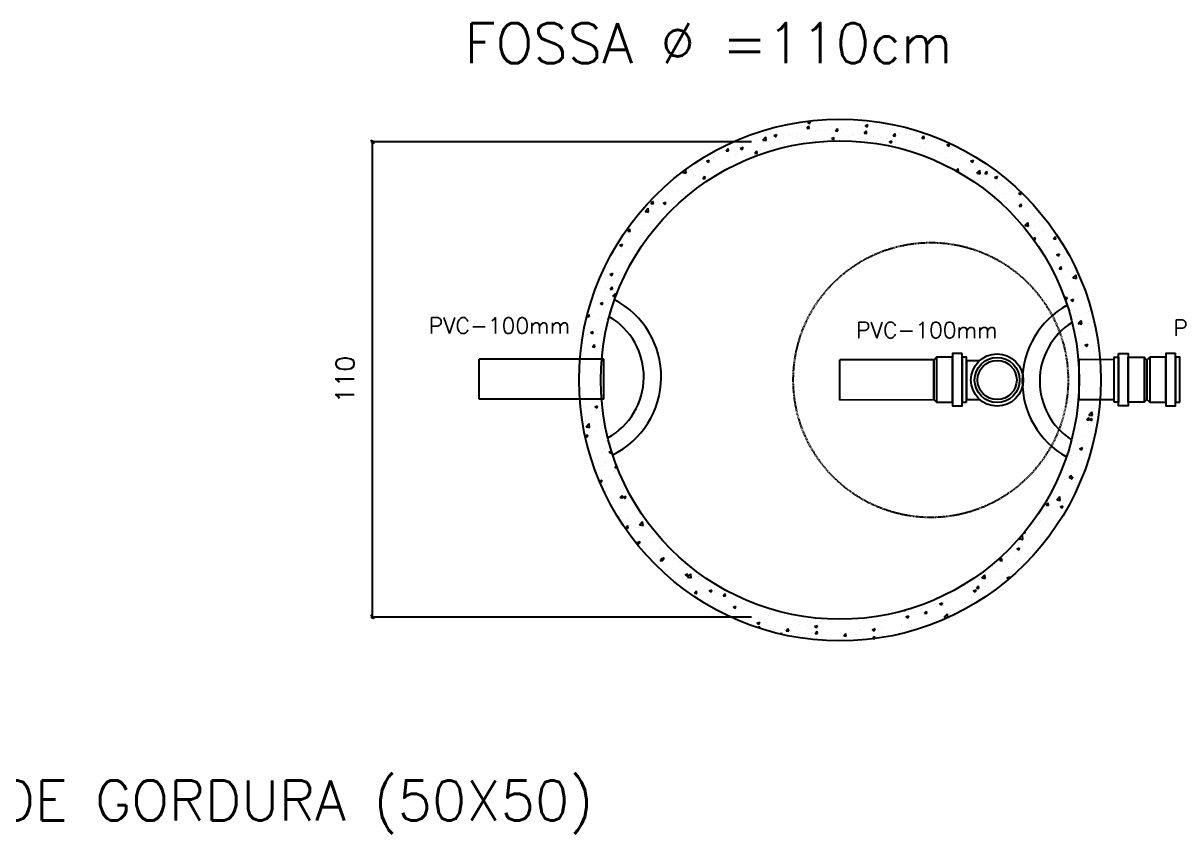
# Model space of a CAD drawing. Extents: x -435 to 5505, y -2177 to 2023.
# Drawn here: x 3207 to 3837, y -1767 to -1325 of the extents above; entities that cross this region are included whole.
import ezdxf
from ezdxf.enums import TextEntityAlignment as Align

# ---------------------------------------------------------------- set-up
doc = ezdxf.new("R2010")
doc.units = 0
doc.header["$MEASUREMENT"] = 0
doc.linetypes.add('DASHED', pattern=[0.75, 0.5, -0.25])
doc.layers.get('0').update_dxf_attribs({"linetype": 'CONTINUOUS'})
doc.layers.get('DEFPOINTS').update_dxf_attribs({"linetype": 'CONTINUOUS'})
doc.layers.add('HIDRA', color=1, linetype='CONTINUOUS')
doc.styles.add('ROMANS', font='romans')

msp = doc.modelspace()

# ---------------------------------------------------------------- linework, layer by layer
at = {"color": 0}
for p, q in [((3634.04654, -1379.29509), (3635.57574, -1378.70808)), ((3634.04654, -1379.29509), (3635.13291, -1380.02786)), ((3635.13752, -1380.03012), (3635.58035, -1378.71035)), ((3671.37136, -1380.0241), (3671.37136, -1380.0241)), ((3673.20492, -1379.21561), (3673.20492, -1379.21561)), ((3611.74935, -1384.53836), (3611.74935, -1384.53836)), ((3615.69608, -1386.33917), (3617.22529, -1385.75216)), ((3615.69608, -1386.33917), (3616.78245, -1387.07194)), ((3616.78706, -1387.07419), (3617.22989, -1385.75442)), ((3623.40803, -1385.03096), (3623.40803, -1385.03096)), ((3624.57889, -1386.18445), (3624.57889, -1386.18445)), ((3628.40307, -1385.3268), (3628.40307, -1385.3268)), ((3633.62313, -1382.39126), (3634.67602, -1381.13648)), ((3633.62313, -1382.39126), (3634.92855, -1382.50547)), ((3634.93314, -1382.50776), (3634.68061, -1381.13877)), ((3635.06671, -1385.52356), (3635.06671, -1385.52356)), ((3638.37195, -1384.36856), (3638.37195, -1384.36856)), ((3639.61653, -1383.78903), (3639.61653, -1383.78903)), ((3643.83937, -1383.64876), (3643.83937, -1383.64876)), ((3646.72539, -1386.01616), (3646.72539, -1386.01616)), ((3649.28809, -1383.76177), (3650.34098, -1382.50699)), ((3649.2881, -1383.76177), (3650.59351, -1383.87598)), ((3650.5981, -1383.87827), (3650.34558, -1382.50928)), ((3650.64806, -1382.39086), (3650.64806, -1382.39086)), ((3652.11087, -1382.55979), (3652.11087, -1382.55979)), ((3659.20377, -1385.23726), (3659.20377, -1385.23726)), ((3661.99147, -1380.75338), (3661.99147, -1380.75338)), ((3664.95306, -1385.13227), (3666.00594, -1383.87749)), ((3664.95306, -1385.13227), (3666.25847, -1385.24648)), ((3665.43345, -1381.0442), (3666.96265, -1380.4572)), ((3665.43345, -1381.04421), (3666.51982, -1381.77697)), ((3665.90393, -1380.7439), (3665.90393, -1380.7439)), ((3666.26306, -1385.24879), (3666.01054, -1383.8798)), ((3666.52442, -1381.77926), (3666.96726, -1380.45949)), ((3671.94055, -1383.05096), (3671.94055, -1383.05096)), ((3680.61802, -1386.50278), (3681.67091, -1385.248)), ((3681.92802, -1386.61931), (3681.6755, -1385.25032)), ((3683.97088, -1385.08785), (3683.97088, -1385.08785)), ((3687.69048, -1385.7332), (3687.69048, -1385.7332)), ((3689.91053, -1385.66001), (3689.91053, -1385.66001)), ((3693.15791, -1385.0134), (3693.15791, -1385.0134)), ((3594.81468, -1389.90021), (3594.81468, -1389.90021)), ((3597.0469, -1389.8091), (3597.0469, -1389.8091)), ((3604.69558, -1386.97942), (3604.69558, -1386.97942)), ((3606.02814, -1388.36245), (3606.02814, -1388.36245)), ((3609.63578, -1388.87799), (3611.33687, -1387.1051)), ((3609.63578, -1388.87799), (3611.57816, -1389.17924)), ((3610.83996, -1387.99321), (3610.83996, -1387.99321)), ((3611.58282, -1389.18186), (3611.34153, -1387.10772)), ((3616.30738, -1387.27341), (3616.30738, -1387.27341)), ((3616.35426, -1387.47202), (3616.35426, -1387.47202)), ((3617.05966, -1386.96428), (3617.05966, -1386.96428)), ((3620.99341, -1391.79613), (3620.99341, -1391.79613)), ((3628.01295, -1387.96462), (3628.01295, -1387.96462)), ((3633.7302, -1389.60984), (3633.7302, -1389.60984)), ((3639.67163, -1388.45721), (3639.67163, -1388.45721)), ((3646.46698, -1387.42355), (3646.46698, -1387.42355)), ((3647.08299, -1388.08829), (3648.61219, -1387.50128)), ((3647.08299, -1388.08829), (3648.16936, -1388.82105)), ((3648.17396, -1388.82333), (3648.6168, -1387.50356)), ((3651.33031, -1388.94981), (3651.33031, -1388.94981)), ((3658.38407, -1386.50876), (3658.38407, -1386.50876)), ((3660.1585, -1389.35785), (3660.1585, -1389.35785)), ((3661.72589, -1388.02378), (3661.72589, -1388.02378)), ((3662.98899, -1389.44241), (3662.98899, -1389.44241)), ((3665.62592, -1388.63805), (3665.62592, -1388.63805)), ((3670.04276, -1387.00135), (3670.04276, -1387.00135)), ((3672.93935, -1386.48602), (3672.93935, -1386.48602)), ((3673.89742, -1387.54909), (3673.89742, -1387.54909)), ((3674.64767, -1389.93501), (3674.64767, -1389.93501)), ((3677.17375, -1387.8463), (3677.17375, -1387.8463)), ((3678.4699, -1389.8374), (3679.9991, -1389.25039)), ((3678.4699, -1389.8374), (3679.55627, -1390.57017)), ((3679.56087, -1390.57247), (3680.0037, -1389.2527)), ((3680.61802, -1386.50278), (3681.92344, -1386.61699)), ((3681.70144, -1387.49395), (3681.70144, -1387.49395)), ((3683.70531, -1392.35825), (3683.70531, -1392.35825)), ((3686.30636, -1390.42761), (3686.30636, -1390.42761)), ((3693.36012, -1387.98655), (3693.36012, -1387.98655)), ((3695.04872, -1390.72077), (3695.04872, -1390.72077)), ((3695.68397, -1392.53839), (3695.68397, -1392.53839)), ((3696.28298, -1387.87329), (3697.33587, -1386.61851)), ((3696.28298, -1387.87329), (3697.5884, -1387.9875)), ((3697.59299, -1387.98983), (3697.34046, -1386.62084)), ((3697.96504, -1390.92021), (3697.96504, -1390.92021)), ((3705.0188, -1388.47915), (3705.0188, -1388.47915)), ((3706.26218, -1389.183), (3706.26218, -1389.183)), ((3709.47703, -1390.7225), (3709.47703, -1390.7225)), ((3709.62372, -1391.4128), (3709.62372, -1391.4128)), ((3709.8568, -1391.58652), (3711.38601, -1390.99951)), ((3709.8568, -1391.58652), (3710.94317, -1392.31929)), ((3710.94777, -1392.32161), (3711.39061, -1391.00184)), ((3710.98823, -1391.11675), (3710.98823, -1391.11675)), ((3582.78305, -1398.35501), (3582.78305, -1398.35501)), ((3583.2057, -1398.8081), (3583.2057, -1398.8081)), ((3584.08688, -1394.65463), (3584.08688, -1394.65463)), ((3589.65857, -1394.70762), (3590.71146, -1393.45284)), ((3589.65858, -1394.70762), (3590.96399, -1394.82183)), ((3590.96857, -1394.82408), (3590.71605, -1393.45509)), ((3591.30146, -1398.42305), (3591.30146, -1398.42305)), ((3594.54911, -1397.17062), (3594.54911, -1397.17062)), ((3595.51984, -1396.16872), (3595.51984, -1396.16872)), ((3595.74556, -1395.14723), (3595.74556, -1395.14723)), ((3597.34562, -1393.38325), (3598.87483, -1392.79624)), ((3597.34563, -1393.38325), (3598.432, -1394.11602)), ((3598.43659, -1394.11825), (3598.87943, -1392.79848)), ((3605.09452, -1396.60716), (3605.09452, -1396.60716)), ((3605.32354, -1396.07812), (3606.37642, -1394.82334)), ((3605.32354, -1396.07812), (3606.62895, -1396.19233)), ((3605.76256, -1395.63285), (3605.76256, -1395.63285)), ((3606.63353, -1396.1946), (3606.38101, -1394.82561)), ((3607.40424, -1395.63983), (3607.40424, -1395.63983)), ((3608.25662, -1393.98243), (3608.25662, -1393.98243)), ((3610.56194, -1395.88736), (3610.56194, -1395.88736)), ((3687.41247, -1393.62735), (3687.41247, -1393.62735)), ((3698.25144, -1393.30304), (3698.25144, -1393.30304)), ((3705.9966, -1396.4534), (3705.9966, -1396.4534)), ((3709.19902, -1398.61665), (3709.19902, -1398.61665)), ((3717.02813, -1395.05524), (3717.02813, -1395.05524)), ((3717.47052, -1397.52768), (3717.47052, -1397.52768)), ((3567.86124, -1406.84164), (3567.63868, -1404.9285)), ((3577.56253, -1400.23182), (3577.56253, -1400.23182)), ((3578.99517, -1400.42733), (3580.52437, -1399.84032)), ((3578.99517, -1400.42733), (3580.08154, -1401.1601)), ((3580.08613, -1401.16232), (3580.52897, -1399.84255)), ((3583.02996, -1399.51202), (3583.02996, -1399.51202)), ((3588.01625, -1403.15035), (3588.01625, -1403.15035)), ((3703.73159, -1399.33645), (3703.73159, -1399.33645)), ((3712.33238, -1400.07321), (3712.33238, -1400.07321)), ((3714.97827, -1405.67167), (3716.03116, -1404.41689)), ((3716.28826, -1405.78823), (3716.03574, -1404.41924)), ((3716.76256, -1402.32564), (3716.76256, -1402.32564)), ((3722.8233, -1401.96159), (3722.8233, -1401.96159)), ((3722.89325, -1400.37971), (3724.42246, -1399.79271)), ((3722.89325, -1400.37972), (3723.97962, -1401.11248)), ((3723.98422, -1401.11482), (3724.42705, -1399.79504)), ((3723.99106, -1400.56581), (3723.99106, -1400.56581)), ((3725.51814, -1404.32574), (3725.51814, -1404.32574)), ((3726.1785, -1406.95267), (3727.87959, -1405.17978)), ((3728.12553, -1407.25661), (3727.88423, -1405.18246)), ((3728.10597, -1400.68816), (3728.10597, -1400.68816)), ((3730.98556, -1403.60595), (3730.98556, -1403.60595)), ((3565.91422, -1406.53781), (3567.02224, -1405.38301)), ((3565.91422, -1406.53781), (3567.8566, -1406.83905)), ((3568.17519, -1405.32217), (3568.17519, -1405.32217)), ((3571.81709, -1408.84577), (3571.81709, -1408.84577)), ((3571.9086, -1407.47667), (3571.9086, -1407.47667)), ((3572.78011, -1408.25583), (3572.78011, -1408.25583)), ((3575.27946, -1405.33665), (3575.27946, -1405.33665)), ((3577.02394, -1409.76499), (3578.07683, -1408.51021)), ((3577.02394, -1409.76499), (3578.32936, -1409.8792)), ((3577.28452, -1408.12597), (3577.28452, -1408.12597)), ((3578.33393, -1409.88144), (3578.0814, -1408.51245)), ((3579.83387, -1405.81477), (3579.83387, -1405.81477)), ((3582.94012, -1406.0785), (3582.94012, -1406.0785)), ((3585.55602, -1407.03701), (3585.55602, -1407.03701)), ((3714.97828, -1405.67167), (3716.28369, -1405.78588)), ((3726.1785, -1406.95267), (3728.12088, -1407.25392)), ((3727.8404, -1407.95856), (3727.8404, -1407.95856)), ((3728.05649, -1406.75693), (3728.05649, -1406.75693)), ((3730.64324, -1407.04218), (3731.69612, -1405.7874)), ((3730.64324, -1407.04218), (3731.94865, -1407.15639)), ((3731.95322, -1407.15875), (3731.7007, -1405.78976)), ((3733.51163, -1411.13093), (3733.51163, -1411.13093)), ((3735.9297, -1409.17291), (3737.45891, -1408.5859)), ((3735.9297, -1409.17291), (3737.01607, -1409.90568)), ((3737.02066, -1409.90802), (3737.46349, -1408.58825)), ((3558.1468, -1417.35226), (3558.1468, -1417.35226)), ((3560.42957, -1416.28484), (3560.42957, -1416.28484)), ((3563.83008, -1416.42364), (3563.83008, -1416.42364)), ((3566.07166, -1417.45972), (3566.07166, -1417.45972)), ((3570.88358, -1415.16597), (3570.88358, -1415.16597)), ((3571.53908, -1416.73992), (3571.53908, -1416.73992)), ((3571.64303, -1414.74707), (3571.64303, -1414.74707)), ((3731.39674, -1412.21855), (3731.39674, -1412.21855)), ((3736.00165, -1415.1522), (3736.00165, -1415.1522)), ((3736.3974, -1414.39997), (3736.3974, -1414.39997)), ((3738.78828, -1413.69119), (3738.78828, -1413.69119)), ((3743.05542, -1412.71115), (3743.05542, -1412.71115)), ((3747.02667, -1417.20919), (3747.02667, -1417.20919)), ((3747.66034, -1415.6448), (3747.66034, -1415.6448)), ((3748.96615, -1417.96611), (3750.48528, -1417.38297)), ((3750.0571, -1418.70123), (3750.49596, -1417.3933)), ((3548.72435, -1423.45185), (3549.77723, -1422.19707)), ((3548.72435, -1423.45185), (3550.02976, -1423.56606)), ((3550.03432, -1423.56828), (3549.7818, -1422.19929)), ((3552.2786, -1419.27561), (3552.2786, -1419.27561)), ((3555.3307, -1423.30869), (3556.85991, -1422.72168)), ((3555.33071, -1423.30869), (3556.41708, -1424.04146)), ((3556.42165, -1424.04366), (3556.86449, -1422.72389)), ((3560.164, -1423.55524), (3560.164, -1423.55524)), ((3738.52271, -1420.96159), (3738.52271, -1420.96159)), ((3741.55925, -1417.92899), (3741.55925, -1417.92899)), ((3748.96615, -1417.96611), (3750.05252, -1418.69888)), ((3749.33853, -1424.84056), (3750.39141, -1423.58578)), ((3749.55424, -1419.56343), (3749.55424, -1419.56343)), ((3750.6485, -1424.95715), (3750.39598, -1423.58816)), ((3545.5012, -1427.81256), (3547.20229, -1426.03966)), ((3545.5012, -1427.81256), (3547.44358, -1428.1138)), ((3546.53316, -1427.88957), (3546.53316, -1427.88957)), ((3547.44821, -1428.11637), (3547.20692, -1426.04223)), ((3547.9184, -1427.09118), (3547.9184, -1427.09118)), ((3548.82059, -1425.19272), (3548.82059, -1425.19272)), ((3552.52331, -1430.02483), (3552.52331, -1430.02483)), ((3560.32622, -1426.07367), (3560.32622, -1426.07367)), ((3748.23247, -1425.24481), (3748.23247, -1425.24481)), ((3749.28867, -1426.83383), (3749.28867, -1426.83383)), ((3749.33853, -1424.84056), (3750.64394, -1424.95477)), ((3749.55274, -1424.73418), (3749.55274, -1424.73418)), ((3750.369, -1424.30521), (3750.369, -1424.30521)), ((3753.46566, -1430.04015), (3753.46566, -1430.04015)), ((3540.78772, -1436.50352), (3540.78772, -1436.50352)), ((3544.50829, -1432.56969), (3544.50829, -1432.56969)), ((3548.55502, -1432.46312), (3548.55502, -1432.46312)), ((3752.38258, -1435.45729), (3754.08366, -1433.6844)), ((3752.38258, -1435.45729), (3754.32495, -1435.75854)), ((3754.32957, -1435.76124), (3754.08828, -1433.6871)), ((3757.60036, -1431.53224), (3757.60036, -1431.53224)), ((3757.77467, -1435.95795), (3757.77467, -1435.95795)), ((3760.36651, -1432.46675), (3760.36651, -1432.46675)), ((3536.08971, -1438.50922), (3537.1426, -1437.25444)), ((3536.08971, -1438.50922), (3537.39513, -1438.62343)), ((3537.0047, -1439.55133), (3537.0047, -1439.55133)), ((3537.39968, -1438.62564), (3537.14715, -1437.25665)), ((3537.25792, -1441.13169), (3537.25792, -1441.13169)), ((3543.57329, -1438.19264), (3543.57329, -1438.19264)), ((3548.28945, -1439.73352), (3548.28945, -1439.73352)), ((3549.74149, -1437.36503), (3549.74149, -1437.36503)), ((3756.78321, -1442.56026), (3758.2178, -1442.00957)), ((3756.92765, -1442.75783), (3757.77497, -1443.32935)), ((3757.32235, -1439.42639), (3757.32235, -1439.42639)), ((3757.77953, -1443.33171), (3758.22236, -1442.01194)), ((3760.10094, -1439.73715), (3760.10094, -1439.73715)), ((3761.80657, -1437.68318), (3761.80657, -1437.68318)), ((3762.37959, -1438.8916), (3762.37959, -1438.8916)), ((3765.59385, -1438.33743), (3765.59385, -1438.33743)), ((3768.03382, -1442.63894), (3769.08671, -1441.38416)), ((3768.03382, -1442.63894), (3769.33923, -1442.75315)), ((3769.34378, -1442.75554), (3769.09125, -1441.38655)), ((3531.66624, -1446.19004), (3533.19544, -1445.60304)), ((3531.66624, -1446.19005), (3532.75261, -1446.92281)), ((3532.75717, -1446.925), (3533.2, -1445.60523)), ((3535.04228, -1445.11747), (3535.04228, -1445.11747)), ((3536.99235, -1448.40209), (3536.99235, -1448.40209)), ((3539.32029, -1449.35278), (3539.32029, -1449.35278)), ((3765.08825, -1447.55201), (3765.08825, -1447.55201)), ((3771.04882, -1445.46979), (3771.04882, -1445.46979)), ((3773.64164, -1448.52803), (3773.64164, -1448.52803)), ((3529.29684, -1453.73142), (3529.29684, -1453.73142)), ((3532.26652, -1451.79384), (3532.26652, -1451.79384)), ((3532.60882, -1449.38065), (3532.60882, -1449.38065)), ((3766.13805, -1455.50966), (3766.13805, -1455.50966)), ((3767.89603, -1453.74944), (3767.89603, -1453.74944)), ((3769.72505, -1451.38978), (3771.25425, -1450.80277)), ((3769.72505, -1451.38978), (3770.81142, -1452.12255)), ((3770.78325, -1452.74019), (3770.78325, -1452.74019)), ((3770.81597, -1452.12492), (3771.2588, -1450.80514)), ((3773.36346, -1453.02964), (3773.36346, -1453.02964)), ((3523.3165, -1459.96165), (3523.3165, -1459.96165)), ((3525.51332, -1457.21026), (3525.51332, -1457.21026)), ((3526.35223, -1462.02732), (3527.88144, -1461.44031)), ((3527.44315, -1462.76227), (3527.88599, -1461.4425)), ((3534.97518, -1460.45425), (3534.97518, -1460.45425)), ((3536.72678, -1455.67249), (3536.72678, -1455.67249)), ((3770.51768, -1460.01059), (3770.51768, -1460.01059)), ((3771.06415, -1459.06682), (3772.11703, -1457.81204)), ((3771.06415, -1459.06682), (3772.36956, -1459.18103)), ((3772.3741, -1459.18342), (3772.12157, -1457.81443)), ((3772.49393, -1459.20475), (3772.49393, -1459.20475)), ((3775.88952, -1460.55463), (3775.88952, -1460.55463)), ((3523.5514, -1462.34537), (3523.5514, -1462.34537)), ((3525.24775, -1464.48066), (3525.24775, -1464.48066)), ((3526.35224, -1462.02732), (3527.43861, -1462.76009)), ((3531.70711, -1462.41179), (3531.70711, -1462.41179)), ((3774.47896, -1463.15269), (3774.47896, -1463.15269)), ((3777.09884, -1462.1384), (3777.09884, -1462.1384)), ((3778.58665, -1463.96191), (3780.28773, -1462.18902)), ((3778.58665, -1463.96191), (3780.52903, -1464.26316)), ((3780.53362, -1464.26587), (3780.29233, -1462.19173)), ((3781.28364, -1465.88283), (3781.28364, -1465.88283)), ((3519.06349, -1471.12179), (3519.06349, -1471.12179)), ((3523.66841, -1474.05544), (3523.66841, -1474.05544)), ((3524.20352, -1469.39342), (3524.20352, -1469.39342)), ((3524.98218, -1471.75106), (3524.98218, -1471.75106)), ((3526.48541, -1469.99447), (3527.53829, -1468.73969)), ((3526.48541, -1469.99447), (3527.79082, -1470.10867)), ((3527.79535, -1470.11088), (3527.54282, -1468.74189)), ((3527.98371, -1473.977), (3529.6848, -1472.2041)), ((3527.98371, -1473.977), (3529.53273, -1474.21723)), ((3529.83079, -1473.42213), (3529.68939, -1472.20665)), ((3774.23192, -1475.3309), (3775.14736, -1474.23991)), ((3775.40441, -1475.6113), (3775.15189, -1474.24231)), ((3779.8075, -1470.79881), (3779.8075, -1470.79881)), ((3781.01806, -1473.15323), (3781.01806, -1473.15323)), ((3519.80764, -1479.22275), (3519.80764, -1479.22275)), ((3521.03823, -1477.8646), (3522.56743, -1477.27759)), ((3521.03823, -1477.8646), (3522.1246, -1478.59737)), ((3522.12913, -1478.59954), (3522.57197, -1477.27977)), ((3524.7166, -1479.02147), (3524.7166, -1479.02147)), ((3525.85359, -1477.75739), (3525.85359, -1477.75739)), ((3774.29727, -1475.51244), (3775.39989, -1475.6089)), ((3777.44749, -1476.02025), (3778.97669, -1475.43324)), ((3777.44749, -1476.02025), (3778.53386, -1476.75302)), ((3778.19171, -1475.96664), (3778.19171, -1475.96664)), ((3778.53839, -1476.7554), (3778.98123, -1475.43562)), ((3780.75249, -1480.42363), (3780.75249, -1480.42363)), ((3783.65913, -1475.24684), (3783.65913, -1475.24684)), ((3513.85078, -1485.05184), (3514.90366, -1483.79705)), ((3513.85078, -1485.05184), (3515.15619, -1485.16604)), ((3514.71839, -1482.22325), (3514.71839, -1482.22325)), ((3515.1607, -1485.16824), (3514.90818, -1483.79925)), ((3520.10815, -1486.37134), (3520.10815, -1486.37134)), ((3524.45103, -1486.29187), (3524.45103, -1486.29187)), ((3525.57557, -1485.65154), (3525.57557, -1485.65154)), ((3526.37707, -1482.71585), (3526.37707, -1482.71585)), ((3777.91369, -1483.86079), (3777.91369, -1483.86079)), ((3778.81044, -1480.97917), (3778.81044, -1480.97917)), ((3780.15941, -1484.89261), (3780.15941, -1484.89261)), ((3781.48218, -1488.8516), (3783.18326, -1487.0787)), ((3783.42913, -1489.15556), (3783.18784, -1487.08142)), ((3786.18519, -1482.77183), (3786.18519, -1482.77183)), ((3787.21318, -1482.45155), (3787.21318, -1482.45155)), ((3515.72422, -1493.70188), (3517.25342, -1493.11487)), ((3516.81511, -1494.43682), (3517.25795, -1493.11704)), ((3518.90592, -1492.25388), (3518.90592, -1492.25388)), ((3780.43976, -1491.38578), (3780.43976, -1491.38578)), ((3780.48692, -1487.69403), (3780.48692, -1487.69403)), ((3781.48218, -1488.8516), (3783.42455, -1489.15284)), ((3787.15134, -1488.6222), (3787.15134, -1488.6222)), ((3511.40233, -1499.23552), (3511.40233, -1499.23552)), ((3512.84205, -1495.19975), (3512.84205, -1495.19975)), ((3514.36271, -1494.98529), (3514.36271, -1494.98529)), ((3515.0703, -1496.31704), (3515.0703, -1496.31704)), ((3515.72422, -1493.70188), (3516.81059, -1494.43464)), ((3519.83013, -1494.26549), (3519.83013, -1494.26549)), ((3522.12406, -1493.87599), (3522.12406, -1493.87599)), ((3780.22135, -1494.96443), (3780.22135, -1494.96443)), ((3782.86807, -1493.55301), (3782.86807, -1493.55301)), ((3788.48738, -1498.18384), (3788.48738, -1498.18384)), ((3512.57648, -1502.47015), (3512.57648, -1502.47015)), ((3514.08469, -1502.87944), (3514.08469, -1502.87944)), ((3516.8811, -1501.47971), (3517.93399, -1500.22493)), ((3516.88111, -1501.47971), (3518.18652, -1501.59392)), ((3517.77896, -1504.97745), (3517.77896, -1504.97745)), ((3518.19102, -1501.59611), (3517.93849, -1500.22712)), ((3522.3562, -1501.79048), (3522.3562, -1501.79048)), ((3785.16993, -1500.65072), (3786.69914, -1500.06372)), ((3785.16993, -1500.65073), (3786.2563, -1501.38349)), ((3786.24963, -1501.65334), (3786.24963, -1501.65334)), ((3786.26082, -1501.38588), (3786.70365, -1500.0661)), ((3790.27375, -1505.20575), (3790.27375, -1505.20575)), ((3791.29919, -1500.59735), (3791.29919, -1500.59735)), ((3519.74324, -1506.87855), (3519.74324, -1506.87855)), ((3782.74194, -1506.7978), (3782.74194, -1506.7978)), ((3783.21998, -1507.64681), (3783.21998, -1507.64681)), ((3788.20936, -1506.078), (3788.20936, -1506.078)), ((3791.03362, -1507.86775), (3791.03362, -1507.86775)), ((3791.48282, -1506.44868), (3791.48282, -1506.44868)), ((3786.28056, -1530.40101), (3786.28056, -1530.40101)), ((3511.5142, -1531.55176), (3511.5142, -1531.55176)), ((3513.1675, -1534.43039), (3513.1675, -1534.43039)), ((3518.13266, -1534.16963), (3519.66186, -1533.58262)), ((3518.13266, -1534.16963), (3519.21903, -1534.90239)), ((3518.63492, -1533.71059), (3518.63492, -1533.71059)), ((3519.22352, -1534.90457), (3519.66635, -1533.5848)), ((3519.67884, -1534.53435), (3519.67884, -1534.53435)), ((3787.27323, -1538.63097), (3788.97432, -1536.85807)), ((3789.22015, -1538.93493), (3788.97885, -1536.86079)), ((3789.97133, -1536.94936), (3789.97133, -1536.94936)), ((3791.41842, -1534.10448), (3791.41842, -1534.10448)), ((3511.24863, -1538.82216), (3511.24863, -1538.82216)), ((3512.88948, -1542.32454), (3512.88948, -1542.32454)), ((3513.36175, -1545.03112), (3515.06284, -1543.25822)), ((3515.30867, -1545.3349), (3515.06738, -1543.26076)), ((3516.58652, -1538.89179), (3516.58652, -1538.89179)), ((3521.16099, -1541.23558), (3521.16099, -1541.23558)), ((3521.19144, -1541.82545), (3521.19144, -1541.82545)), ((3786.21579, -1541.2062), (3787.26868, -1539.95142)), ((3786.2158, -1541.2062), (3787.52121, -1541.32041)), ((3787.52568, -1541.32281), (3787.27315, -1539.95382)), ((3787.27323, -1538.63097), (3789.21561, -1538.93221)), ((3787.29217, -1537.62895), (3787.29217, -1537.62895)), ((3787.57837, -1541.11847), (3789.10757, -1540.53147)), ((3787.57837, -1541.11848), (3788.66474, -1541.85124)), ((3788.66922, -1541.85363), (3789.11206, -1540.53386)), ((3788.98922, -1539.06142), (3788.98922, -1539.06142)), ((3512.84458, -1549.99695), (3514.34785, -1549.4199)), ((3512.85165, -1550.02916), (3513.90502, -1550.73967)), ((3513.36175, -1545.03112), (3515.30413, -1545.33236)), ((3513.9095, -1550.74184), (3514.35233, -1549.42207)), ((3515.41555, -1549.84953), (3515.41555, -1549.84953)), ((3518.77712, -1547.56549), (3518.77712, -1547.56549)), ((3522.32646, -1544.45508), (3522.32646, -1544.45508)), ((3781.54673, -1546.2429), (3781.54673, -1546.2429)), ((3787.01415, -1545.5231), (3787.01415, -1545.5231)), ((3787.02254, -1543.93381), (3787.02254, -1543.93381)), ((3789.70576, -1544.21976), (3789.70576, -1544.21976)), ((3522.06089, -1551.72548), (3522.06089, -1551.72548)), ((3523.9001, -1550.48586), (3523.9001, -1550.48586)), ((3524.01032, -1552.36083), (3524.01032, -1552.36083)), ((3778.09678, -1553.12765), (3778.09678, -1553.12765)), ((3781.26872, -1554.13705), (3781.26872, -1554.13705)), ((3782.26436, -1556.95575), (3783.79357, -1556.36875)), ((3783.3552, -1557.6909), (3783.79804, -1556.37113)), ((3784.73621, -1550.22156), (3784.73621, -1550.22156)), ((3789.34113, -1553.15521), (3789.34113, -1553.15521)), ((3789.44019, -1551.49016), (3789.44019, -1551.49016)), ((3789.54022, -1553.04809), (3789.54022, -1553.04809)), ((3519.61444, -1562.19015), (3519.61444, -1562.19015)), ((3519.64709, -1561.646), (3519.64709, -1561.646)), ((3521.79532, -1558.99588), (3521.79532, -1558.99588)), ((3523.46317, -1556.64759), (3523.46317, -1556.64759)), ((3525.8551, -1558.8001), (3527.27151, -1558.25639)), ((3525.8551, -1558.8001), (3526.94147, -1559.53287)), ((3526.94594, -1559.53505), (3527.32135, -1558.41624)), ((3775.52328, -1562.751), (3775.52328, -1562.751)), ((3777.83121, -1560.39805), (3777.83121, -1560.39805)), ((3780.3911, -1561.32302), (3780.3911, -1561.32302)), ((3782.26436, -1556.95575), (3783.35073, -1557.68852)), ((3783.79478, -1561.66204), (3783.79478, -1561.66204)), ((3786.12083, -1556.96494), (3786.12083, -1556.96494)), ((3517.71773, -1565.26154), (3517.71773, -1565.26154)), ((3521.52975, -1566.26629), (3521.52975, -1566.26629)), ((3523.18516, -1564.54175), (3523.18516, -1564.54175)), ((3524.25201, -1564.57965), (3524.25201, -1564.57965)), ((3529.00242, -1567.19122), (3529.96649, -1566.04228)), ((3529.00242, -1567.19122), (3530.30784, -1567.30542)), ((3530.31229, -1567.30763), (3530.18245, -1566.60379)), ((3777.56564, -1567.66845), (3777.56564, -1567.66845)), ((3778.61724, -1563.94658), (3778.61724, -1563.94658)), ((3520.63824, -1574.60008), (3522.0703, -1574.05037)), ((3520.69864, -1574.74365), (3521.62746, -1575.37014)), ((3521.26418, -1573.53669), (3521.26418, -1573.53669)), ((3521.63192, -1575.37232), (3522.07476, -1574.05255)), ((3525.71122, -1572.06673), (3525.71122, -1572.06673)), ((3526.96067, -1573.24006), (3526.96067, -1573.24006)), ((3531.44951, -1573.035), (3531.44951, -1573.035)), ((3774.22136, -1573.7759), (3774.22136, -1573.7759)), ((3776.1381, -1572.48316), (3776.1381, -1572.48316)), ((3776.61149, -1572.69145), (3777.66438, -1571.43667)), ((3776.61149, -1572.69145), (3777.91691, -1572.80565)), ((3776.95035, -1572.79303), (3778.47956, -1572.20602)), ((3776.95036, -1572.79303), (3778.03673, -1573.5258)), ((3777.30007, -1574.93885), (3777.30007, -1574.93885)), ((3777.92135, -1572.80805), (3777.66882, -1571.43906)), ((3778.04118, -1573.52817), (3778.48402, -1572.2084)), ((3778.04934, -1570.27599), (3778.04934, -1570.27599)), ((3523.94592, -1580.01663), (3523.94592, -1580.01663)), ((3532.21207, -1579.26932), (3532.21207, -1579.26932)), ((3533.75884, -1578.86479), (3533.75884, -1578.86479)), ((3772.30391, -1578.88994), (3772.30391, -1578.88994)), ((3780.74301, -1575.41682), (3780.74301, -1575.41682)), ((3527.31258, -1587.33385), (3527.31258, -1587.33385)), ((3528.01341, -1587.47875), (3528.01341, -1587.47875)), ((3531.94649, -1586.53972), (3531.94649, -1586.53972)), ((3532.03275, -1583.61909), (3533.08564, -1582.36431)), ((3532.03275, -1583.61909), (3533.33817, -1583.7333)), ((3532.28683, -1587.65966), (3532.28683, -1587.65966)), ((3533.3426, -1583.73551), (3533.09008, -1582.36652)), ((3533.48083, -1586.75895), (3533.48083, -1586.75895)), ((3533.57754, -1583.43057), (3535.10675, -1582.84357)), ((3533.57754, -1583.43057), (3534.66391, -1584.16334)), ((3534.36635, -1584.8928), (3534.36635, -1584.8928)), ((3534.66836, -1584.16553), (3535.1112, -1582.84576)), ((3538.97126, -1587.82645), (3538.97126, -1587.82645)), ((3763.97686, -1587.74882), (3765.02974, -1586.49404)), ((3763.97686, -1587.74882), (3765.28227, -1587.86302)), ((3765.2867, -1587.86541), (3765.03418, -1586.49642)), ((3766.00297, -1583.60742), (3766.00297, -1583.60742)), ((3766.55847, -1587.50389), (3766.55847, -1587.50389)), ((3769.75574, -1584.79541), (3771.45683, -1583.02251)), ((3769.75574, -1584.7954), (3771.69812, -1585.09665)), ((3771.70262, -1585.09934), (3771.46133, -1583.0252)), ((3771.79299, -1583.58463), (3771.79299, -1583.58463)), ((3773.31964, -1586.80704), (3773.31964, -1586.80704)), ((3777.0345, -1582.20925), (3777.0345, -1582.20925)), ((3531.68092, -1593.81013), (3531.68092, -1593.81013)), ((3536.00689, -1594.28393), (3536.00689, -1594.28393)), ((3542.71245, -1592.41196), (3542.71245, -1592.41196)), ((3765.7374, -1590.87782), (3765.7374, -1590.87782)), ((3765.81605, -1593.78867), (3765.81605, -1593.78867)), ((3771.63635, -1588.63031), (3773.16555, -1588.0433)), ((3771.63635, -1588.63031), (3772.72272, -1589.36307)), ((3772.72716, -1589.36545), (3773.17, -1588.04567)), ((3535.06308, -1600.04697), (3536.11597, -1598.79219)), ((3535.06308, -1600.04697), (3536.36849, -1600.16118)), ((3536.37292, -1600.16338), (3536.12039, -1598.79439)), ((3541.67992, -1596.48686), (3541.67992, -1596.48686)), ((3542.44688, -1599.68236), (3542.44688, -1599.68236)), ((3542.46135, -1598.42542), (3544.16244, -1596.65253)), ((3542.46135, -1598.42542), (3544.40373, -1598.72667)), ((3544.1219, -1598.50451), (3544.1219, -1598.50451)), ((3544.40822, -1598.72921), (3544.16693, -1596.65507)), ((3760.48622, -1597.18582), (3760.48622, -1597.18582)), ((3760.81303, -1596.11785), (3760.81303, -1596.11785)), ((3765.47183, -1598.14822), (3765.47183, -1598.14822)), ((3767.53999, -1594.74476), (3767.53999, -1594.74476)), ((3544.05452, -1601.08199), (3544.05452, -1601.08199)), ((3549.35509, -1603.29985), (3549.35509, -1603.29985)), ((3553.52472, -1605.31528), (3553.52472, -1605.31528)), ((3749.34272, -1606.07015), (3751.2851, -1606.3714)), ((3749.34273, -1606.07016), (3751.04381, -1604.29726)), ((3751.28959, -1606.37408), (3751.0483, -1604.29994)), ((3751.5362, -1605.35363), (3751.5362, -1605.35363)), ((3751.86076, -1602.85155), (3752.64764, -1602.92039)), ((3752.65206, -1602.92277), (3752.49672, -1602.08068)), ((3755.06759, -1604.7318), (3755.06759, -1604.7318)), ((3761.42017, -1603.618), (3761.42017, -1603.618)), ((3763.19488, -1605.84623), (3763.19488, -1605.84623)), ((3541.29999, -1608.06105), (3542.82919, -1607.47404)), ((3541.29999, -1608.06105), (3542.38636, -1608.79381)), ((3542.18131, -1606.95276), (3542.18131, -1606.95276)), ((3542.39079, -1608.79601), (3542.83362, -1607.47623)), ((3543.7765, -1608.97615), (3543.7765, -1608.97615)), ((3544.95921, -1613.12917), (3544.95921, -1613.12917)), ((3549.0856, -1608.1396), (3549.0856, -1608.1396)), ((3552.048, -1607.88718), (3552.048, -1607.88718)), ((3553.25915, -1612.58568), (3553.25915, -1612.58568)), ((3553.69052, -1611.07325), (3553.69052, -1611.07325)), ((3557.696, -1610.94288), (3557.696, -1610.94288)), ((3747.97188, -1611.51166), (3749.50109, -1610.92466)), ((3747.97189, -1611.51166), (3749.05826, -1612.24443)), ((3749.06268, -1612.24679), (3749.50552, -1610.92701)), ((3753.9928, -1606.95639), (3753.9928, -1606.95639)), ((3553.75837, -1617.84535), (3554.81126, -1616.59057)), ((3553.75837, -1617.84535), (3555.06379, -1617.95956)), ((3554.33644, -1616.85424), (3555.86564, -1616.26724)), ((3554.33644, -1616.85424), (3555.42281, -1617.58701)), ((3555.0682, -1617.96178), (3554.81567, -1616.59279)), ((3555.42723, -1617.58921), (3555.87007, -1616.26944)), ((3560.09563, -1614.68524), (3560.09563, -1614.68524)), ((3564.20703, -1618.31832), (3564.20703, -1618.31832)), ((3738.70759, -1617.86356), (3739.76048, -1616.60877)), ((3738.70759, -1617.86355), (3740.01301, -1617.97776)), ((3740.01741, -1617.98013), (3739.76489, -1616.61114)), ((3740.22943, -1618.95483), (3740.22943, -1618.95483)), ((3741.05065, -1614.43471), (3741.05065, -1614.43471)), ((3742.38382, -1615.86428), (3742.38382, -1615.86428)), ((3747.28319, -1616.51377), (3747.28319, -1616.51377)), ((3747.78167, -1618.83543), (3747.78167, -1618.83543)), ((3749.32215, -1613.34575), (3749.32215, -1613.34575)), ((3751.88811, -1619.44743), (3751.88811, -1619.44743)), ((3753.72723, -1614.22679), (3753.72723, -1614.22679)), ((3552.99357, -1619.85608), (3552.99357, -1619.85608)), ((3556.39918, -1619.73366), (3556.39918, -1619.73366)), ((3556.79428, -1623.97402), (3556.79428, -1623.97402)), ((3559.81761, -1622.57939), (3559.81761, -1622.57939)), ((3563.94146, -1625.58872), (3563.94146, -1625.58872)), ((3567.37289, -1625.64744), (3568.90209, -1625.06043)), ((3567.37289, -1625.64744), (3568.45926, -1626.38021)), ((3568.05786, -1620.22626), (3568.05786, -1620.22626)), ((3568.08912, -1621.49043), (3568.08912, -1621.49043)), ((3568.46367, -1626.38242), (3568.90651, -1625.06265)), ((3568.66542, -1626.93004), (3570.36651, -1625.15715)), ((3569.53107, -1621.78772), (3569.53107, -1621.78772)), ((3570.61227, -1627.23385), (3570.37098, -1625.15971)), ((3728.92971, -1627.34491), (3730.63079, -1625.57201)), ((3730.87655, -1627.64881), (3730.63526, -1625.57467)), ((3731.08672, -1624.53284), (3731.08672, -1624.53284)), ((3735.04489, -1621.02172), (3735.04489, -1621.02172)), ((3735.30521, -1623.04867), (3735.30521, -1623.04867)), ((3742.11824, -1623.13468), (3742.11824, -1623.13468)), ((3743.57671, -1621.9597), (3743.57671, -1621.9597)), ((3562.02748, -1628.76936), (3562.02748, -1628.76936)), ((3568.66542, -1626.93004), (3570.6078, -1627.23129)), ((3574.70742, -1631.46095), (3574.70742, -1631.46095)), ((3574.76426, -1626.58306), (3574.76426, -1626.58306)), ((3575.46353, -1631.879), (3575.46353, -1631.879)), ((3576.13674, -1628.28849), (3576.13674, -1628.28849)), ((3726.07296, -1632.92092), (3727.12584, -1631.66614)), ((3727.38277, -1633.03749), (3727.13024, -1631.6685)), ((3727.54129, -1628.00335), (3727.54129, -1628.00335)), ((3728.92971, -1627.34491), (3730.87209, -1627.64615)), ((3729.55977, -1631.66262), (3729.55977, -1631.66262)), ((3730.82115, -1631.80325), (3730.82115, -1631.80325)), ((3731.27941, -1627.12264), (3731.27941, -1627.12264)), ((3737.83127, -1630.57365), (3737.83127, -1630.57365)), ((3740.27808, -1625.81706), (3740.27808, -1625.81706)), ((3742.65788, -1627.34894), (3744.18708, -1626.76193)), ((3742.65788, -1627.34894), (3743.58452, -1627.97397)), ((3742.93809, -1627.61524), (3742.93809, -1627.61524)), ((3743.86582, -1627.73489), (3744.1915, -1626.76429)), ((3568.40977, -1634.32005), (3568.40977, -1634.32005)), ((3572.45366, -1635.64373), (3573.50655, -1634.38895)), ((3572.45366, -1635.64373), (3573.75908, -1635.75794)), ((3573.76347, -1635.76018), (3573.51095, -1634.39119)), ((3575.85872, -1636.18264), (3575.85872, -1636.18264)), ((3580.06845, -1634.81265), (3580.06845, -1634.81265)), ((3580.40934, -1634.44064), (3581.93854, -1633.85363)), ((3580.40934, -1634.44064), (3581.49571, -1635.1734)), ((3581.50012, -1635.17563), (3581.94295, -1633.85585)), ((3583.10517, -1634.2261), (3583.10517, -1634.2261)), ((3584.13023, -1635.09368), (3584.13023, -1635.09368)), ((3585.78525, -1637.09387), (3585.78525, -1637.09387)), ((3588.11862, -1637.01424), (3589.17151, -1635.75946)), ((3588.11863, -1637.01424), (3589.42404, -1637.12845)), ((3589.42843, -1637.1307), (3589.17591, -1635.76171)), ((3591.72713, -1635.30525), (3591.72713, -1635.30525)), ((3715.36772, -1637.79018), (3715.36772, -1637.79018)), ((3719.60769, -1633.34101), (3719.60769, -1633.34101)), ((3723.14542, -1637.83268), (3723.14542, -1637.83268)), ((3724.09235, -1632.38242), (3724.09235, -1632.38242)), ((3724.30742, -1634.39302), (3725.83662, -1633.80601)), ((3724.30742, -1634.39302), (3725.39379, -1635.12579)), ((3725.3982, -1635.12812), (3725.84104, -1633.80835)), ((3726.07296, -1632.92092), (3727.37837, -1633.03513)), ((3727.0264, -1638.28278), (3727.0264, -1638.28278)), ((3574.44185, -1638.73136), (3574.44185, -1638.73136)), ((3582.77711, -1643.47306), (3582.77711, -1643.47306)), ((3585.51968, -1644.36428), (3585.51968, -1644.36428)), ((3592.17785, -1641.89174), (3592.17785, -1641.89174)), ((3593.44579, -1643.23383), (3594.97499, -1642.64683)), ((3593.44579, -1643.23383), (3594.53216, -1643.9666)), ((3594.43579, -1643.96566), (3594.43579, -1643.96566)), ((3594.53656, -1643.96883), (3594.9794, -1642.64906)), ((3596.73314, -1642.82651), (3596.73314, -1642.82651)), ((3597.64527, -1641.17194), (3597.64527, -1641.17194)), ((3606.09448, -1644.45826), (3606.09448, -1644.45826)), ((3607.67703, -1642.88465), (3607.67703, -1642.88465)), ((3690.81492, -1644.62102), (3690.81492, -1644.62102)), ((3696.28234, -1643.90122), (3696.28234, -1643.90122)), ((3696.96718, -1643.64706), (3696.96718, -1643.64706)), ((3697.67184, -1642.20526), (3697.67184, -1642.20526)), ((3704.55385, -1642.81226), (3704.55385, -1642.81226)), ((3705.95696, -1641.4371), (3707.48617, -1640.85009)), ((3705.95696, -1641.4371), (3707.04334, -1642.16987)), ((3707.04774, -1642.17219), (3707.49057, -1640.85242)), ((3707.99871, -1642.2489), (3707.99871, -1642.2489)), ((3708.31395, -1640.23123), (3708.31395, -1640.23123)), ((3710.40863, -1640.01897), (3710.40863, -1640.01897)), ((3718.34691, -1640.99637), (3718.34691, -1640.99637)), ((3719.34212, -1640.61142), (3719.34212, -1640.61142)), ((3719.97264, -1640.72383), (3719.97264, -1640.72383)), ((3723.81433, -1640.27657), (3723.81433, -1640.27657)), ((3594.94024, -1645.07094), (3594.94024, -1645.07094)), ((3596.46757, -1650.09691), (3596.46757, -1650.09691)), ((3600.17134, -1648.69693), (3600.17134, -1648.69693)), ((3600.17344, -1649.86628), (3600.17344, -1649.86628)), ((3607.4991, -1648.69874), (3607.4991, -1648.69874)), ((3612.91022, -1647.67999), (3612.91022, -1647.67999)), ((3613.9644, -1646.88104), (3613.9644, -1646.88104)), ((3618.84251, -1647.06126), (3618.84251, -1647.06126)), ((3619.43182, -1646.16124), (3619.43182, -1646.16124)), ((3646.7247, -1650.95043), (3646.7247, -1650.95043)), ((3649.48987, -1650.06157), (3649.48987, -1650.06157)), ((3686.26208, -1645.16817), (3687.15053, -1645.30596)), ((3687.15498, -1645.3086), (3687.11109, -1644.93134)), ((3687.60651, -1648.48118), (3689.13571, -1647.89417)), ((3687.60651, -1648.48118), (3688.69288, -1649.21395)), ((3687.70525, -1647.90645), (3687.70525, -1647.90645)), ((3688.69728, -1649.21626), (3689.14011, -1647.89648)), ((3696.70161, -1650.91747), (3696.70161, -1650.91747)), ((3697.77336, -1646.60779), (3698.82625, -1645.35301)), ((3697.77336, -1646.60779), (3699.07878, -1646.722)), ((3699.08316, -1646.72433), (3698.83064, -1645.35534)), ((3699.36393, -1648.39904), (3699.36393, -1648.39904)), ((3707.73314, -1649.5193), (3707.73314, -1649.5193)), ((3708.51669, -1648.61966), (3710.21778, -1646.84676)), ((3708.51669, -1648.61966), (3710.45907, -1648.9209)), ((3710.46352, -1648.92355), (3710.22223, -1646.84941)), ((3714.02052, -1647.28446), (3714.49121, -1646.72351)), ((3714.55066, -1647.02435), (3714.4956, -1646.72586)), ((3606.48224, -1652.02703), (3608.01144, -1651.44002)), ((3606.48224, -1652.02703), (3607.56861, -1652.7598)), ((3607.07185, -1654.50524), (3607.8668, -1653.55784)), ((3607.573, -1652.76204), (3608.01584, -1651.44227)), ((3608.10788, -1654.84329), (3607.87119, -1653.56011)), ((3613.50015, -1656.11099), (3613.50015, -1656.11099)), ((3613.68638, -1654.77519), (3613.68638, -1654.77519)), ((3618.57694, -1654.33166), (3618.57694, -1654.33166)), ((3619.24603, -1657.93653), (3619.87913, -1657.2767)), ((3619.9798, -1658.10645), (3619.88357, -1657.27929)), ((3621.25113, -1655.32302), (3621.25113, -1655.32302)), ((3621.95788, -1653.68622), (3621.95788, -1653.68622)), ((3622.47888, -1656.18313), (3623.53176, -1654.92835)), ((3622.47888, -1656.18313), (3623.78429, -1656.29734)), ((3623.78867, -1656.29961), (3623.53615, -1654.93063)), ((3625.15883, -1656.60359), (3625.15883, -1656.60359)), ((3629.79039, -1652.7939), (3629.79039, -1652.7939)), ((3633.98791, -1653.13673), (3633.98791, -1653.13673)), ((3635.75094, -1651.87033), (3635.75094, -1651.87033)), ((3636.81751, -1657.09619), (3636.81751, -1657.09619)), ((3637.86914, -1653.77615), (3639.39835, -1653.18914)), ((3637.86914, -1653.77615), (3638.95552, -1654.50891)), ((3638.14384, -1657.55364), (3639.19673, -1656.29886)), ((3638.95991, -1654.51118), (3639.40274, -1653.19141)), ((3639.45363, -1657.67013), (3639.20111, -1656.30114)), ((3640.82192, -1651.39573), (3640.82192, -1651.39573)), ((3641.21837, -1651.15053), (3641.21837, -1651.15053)), ((3651.89976, -1657.02865), (3651.89976, -1657.02865)), ((3657.53749, -1656.85963), (3657.53749, -1656.85963)), ((3663.00492, -1656.13983), (3663.00492, -1656.13983)), ((3663.11322, -1655.49088), (3663.11322, -1655.49088)), ((3669.25605, -1655.52526), (3670.78525, -1654.93826)), ((3669.25605, -1655.52526), (3670.34242, -1656.25803)), ((3670.34681, -1656.26032), (3670.78965, -1654.94055)), ((3671.27642, -1655.05087), (3671.27642, -1655.05087)), ((3674.14474, -1654.09272), (3674.14474, -1654.09272)), ((3685.06948, -1653.23498), (3685.06948, -1653.23498)), ((3685.48815, -1652.45523), (3685.48815, -1652.45523)), ((3690.5369, -1652.51518), (3690.5369, -1652.51518)), ((3698.80841, -1651.42621), (3698.80841, -1651.42621)), ((3629.76375, -1659.53725), (3629.76375, -1659.53725)), ((3635.47293, -1659.76449), (3635.47293, -1659.76449)), ((3638.14384, -1657.55364), (3639.44926, -1657.66785)), ((3640.55635, -1658.66613), (3640.55635, -1658.66613)), ((3641.42243, -1660.02985), (3641.42243, -1660.02985)), ((3642.69772, -1661.40228), (3643.18767, -1660.89164)), ((3643.25519, -1661.43647), (3643.19211, -1660.89424)), ((3643.74443, -1658.67552), (3643.74443, -1658.67552)), ((3648.4762, -1657.58879), (3648.4762, -1657.58879)), ((3653.08111, -1660.52244), (3653.08111, -1660.52244)), ((3653.8088, -1658.92414), (3654.86169, -1657.66936)), ((3653.80881, -1658.92414), (3655.11422, -1659.03835)), ((3655.1186, -1659.04065), (3654.86607, -1657.67166)), ((3660.13488, -1658.08139), (3660.13488, -1658.08139)), ((3664.7398, -1661.01504), (3664.7398, -1661.01504)), ((3669.47377, -1660.29465), (3670.52665, -1659.03987)), ((3669.47377, -1660.29465), (3670.72603, -1660.40421)), ((3670.7809, -1660.39678), (3670.53103, -1659.04218)), ((3671.29656, -1659.60899), (3671.29656, -1659.60899)), ((3671.79356, -1658.57399), (3671.79356, -1658.57399)), ((3684.03334, -1657.42269), (3684.03334, -1657.42269))]:
    msp.add_line(p, q, dxfattribs=at)
at = {"color": 0, "linetype": 'BYBLOCK'}
for p, q in [((3398.12362, -1390.8694), (3396.12362, -1388.8694)), ((3603.43498, -1389.8694), (3396.12362, -1389.8694)), ((3397.12362, -1649.64226), (3397.12362, -1388.8694)), ((3398.12362, -1649.64226), (3396.12362, -1647.64226)), ((3603.43498, -1648.64226), (3396.12362, -1648.64226))]:
    msp.add_line(p, q, dxfattribs=at)
at = {"linetype": 'CONTINUOUS'}
for radius in [142.13251, 130.28813]:
    msp.add_circle((3651.67852, -1519.55378), radius, dxfattribs=at)
at = {"linetype": 'DASHED'}
msp.add_circle((3701.13383, -1519.55378), 74.86037, dxfattribs=at)
at = {"linetype": 'CONTINUOUS'}
for centre, radius, start, end in [((3506.95564, -1517.82195), 47.3775, 296.27326981, 62.35552798), ((3798.39876, -1520.2225), 47.3775, 119.0067542, 240.47096276), ((3506.95564, -1517.82195), 37.902, 298.85473521, 59.77406258), ((3798.39876, -1520.2225), 37.902, 122.31793228, 237.15978469)]:
    msp.add_arc(centre, radius, start, end, dxfattribs=at)
at = {"layer": 'DEFPOINTS', "color": 0, "linetype": 'BYBLOCK'}
for p in [(3397.12362, -1389.8694), (3604.43498, -1389.8694), (3604.43498, -1648.64226)]:
    msp.add_point(p, dxfattribs=at)
at = {"layer": 'HIDRA'}
for p, q in [((3718.30537, -1505.1768, 4.368), (3713.06377, -1505.1768, 4.368)), ((3713.06377, -1505.1768, 4.368), (3713.06377, -1533.5688, 4.368)), ((3718.30537, -1533.5688, 4.368), (3718.30537, -1505.1768, 4.368)), ((3803.42029, -1505.1768), (3808.66189, -1505.1768)), ((3803.42029, -1533.5688), (3803.42029, -1505.1768)), ((3808.66189, -1505.1768), (3808.66189, -1533.5688)), ((3834.43309, -1505.1768), (3829.19149, -1505.1768)), ((3829.19149, -1505.1768), (3829.19149, -1533.5688)), ((3834.43309, -1533.5688), (3834.43309, -1505.1768)), ((3704.32777, -1507.1424, 4.368), (3702.79897, -1508.6712, 4.368)), ((3702.79897, -1508.7761, 4.368), (3702.79897, -1530.0744, 4.368)), ((3704.32777, -1507.1424, 4.368), (3704.32777, -1531.6032, 4.368)), ((3713.06377, -1507.1424, 4.368), (3704.32777, -1507.1424, 4.368)), ((3713.06377, -1531.6032, 4.368), (3713.06377, -1507.1424, 4.368)), ((3718.30537, -1507.1424, 4.368), (3718.30537, -1531.6032, 4.368)), ((3720.70777, -1507.1424, 4.368), (3718.30537, -1507.1424, 4.368)), ((3720.70777, -1531.6032, 4.368), (3720.70777, -1507.1424, 4.368)), ((3720.76922, -1530.21389, 4.368), (3720.76926, -1508.89367, 4.368)), ((3720.76924, -1508.89427), (3727.87423, -1508.89427)), ((3720.76924, -1530.21329, 4.368), (3720.76924, -1508.89427, 4.368)), ((3801.01789, -1507.1424), (3803.42029, -1507.1424)), ((3801.01789, -1531.6032), (3801.01789, -1507.1424)), ((3803.42029, -1507.1424), (3803.42029, -1531.6032)), ((3808.66189, -1507.1424), (3817.39789, -1507.1424)), ((3808.66189, -1531.6032), (3808.66189, -1507.1424)), ((3817.39789, -1507.1424), (3818.92669, -1508.6712)), ((3817.39789, -1507.1424), (3817.39789, -1531.6032)), ((3820.45549, -1507.1424), (3818.92669, -1508.6712)), ((3818.92669, -1508.7761), (3818.92669, -1530.0744)), ((3818.92669, -1508.7761), (3818.92669, -1530.0744)), ((3829.19149, -1507.1424), (3820.45549, -1507.1424)), ((3820.45549, -1507.1424), (3820.45549, -1531.6032)), ((3829.19149, -1531.6032), (3829.19149, -1507.1424)), ((3836.83549, -1507.1424), (3834.43309, -1507.1424)), ((3834.43309, -1507.1424), (3834.43309, -1531.6032)), ((3836.83549, -1531.6032), (3836.83549, -1507.1424)), ((3704.32777, -1531.6032, 4.368), (3702.79897, -1530.0744, 4.368)), ((3720.76924, -1530.21329), (3727.87423, -1530.21329)), ((3817.39789, -1531.6032), (3818.92669, -1530.0744)), ((3820.45549, -1531.6032), (3818.92669, -1530.0744)), ((3704.32777, -1531.6032, 4.368), (3713.06377, -1531.6032, 4.368)), ((3713.06377, -1533.5688, 4.368), (3718.30537, -1533.5688, 4.368)), ((3718.30537, -1531.6032, 4.368), (3720.70777, -1531.6032, 4.368)), ((3803.42029, -1531.6032), (3801.01789, -1531.6032)), ((3808.66189, -1533.5688), (3803.42029, -1533.5688)), ((3817.39789, -1531.6032), (3808.66189, -1531.6032)), ((3820.45549, -1531.6032), (3829.19149, -1531.6032)), ((3829.19149, -1533.5688), (3834.43309, -1533.5688)), ((3834.43309, -1531.6032), (3836.83549, -1531.6032))]:
    msp.add_line(p, q, dxfattribs=at)
at = {"layer": 'HIDRA', "linetype": 'CONTINUOUS'}
for p, q in [((3523.13978, -1508.16225), (3455.10816, -1508.16225)), ((3455.10816, -1530.00225), (3455.10816, -1508.16225)), ((3523.13978, -1530.00225), (3523.13978, -1508.16225)), ((3702.79897, -1508.50521, 4.368), (3651.65107, -1508.63382, 4.368)), ((3651.70598, -1530.47375, 4.368), (3651.65107, -1508.63382, 4.368)), ((3702.79897, -1530.34528, 4.368), (3702.79897, -1508.50521, 4.368)), ((3801.00465, -1508.45281, 4.368), (3781.95333, -1508.47589, 4.368)), ((3781.9798, -1530.31588, 4.368), (3781.95333, -1508.47589, 4.368)), ((3801.03112, -1530.29279, 4.368), (3801.00465, -1508.45281, 4.368)), ((3801.03112, -1530.29279, 4.368), (3801.00465, -1508.45281, 4.368)), ((3523.13978, -1530.00225), (3455.10816, -1530.00225)), ((3702.79897, -1530.34528, 4.368), (3651.70598, -1530.47375, 4.368)), ((3801.03112, -1530.29279, 4.368), (3781.9798, -1530.31588, 4.368))]:
    msp.add_line(p, q, dxfattribs=at)
at = {"layer": 'HIDRA'}
for radius in [14.23809, 12.27249, 10.65951]:
    msp.add_circle((3737.31341, -1519.55378), radius, dxfattribs=at)
for points in [[(3718.30537, -1505.1768, 4.368), (3713.06377, -1505.1768, 4.368), (3713.06377, -1533.5688, 4.368), (3718.30537, -1533.5688, 4.368)], [(3803.42029, -1505.1768), (3808.66189, -1505.1768), (3808.66189, -1533.5688), (3803.42029, -1533.5688)], [(3834.43309, -1505.1768), (3829.19149, -1505.1768), (3829.19149, -1533.5688), (3834.43309, -1533.5688)], [(3702.79897, -1508.6712, 4.368), (3704.32777, -1507.1424, 4.368), (3704.32777, -1531.6032, 4.368), (3702.79897, -1530.0744, 4.368)], [(3713.06377, -1507.1424, 4.368), (3704.32777, -1507.1424, 4.368), (3704.32777, -1531.6032, 4.368), (3713.06377, -1531.6032, 4.368)], [(3720.70777, -1531.6032, 4.368), (3720.70777, -1507.1424, 4.368), (3718.30537, -1507.1424, 4.368), (3718.30537, -1531.6032, 4.368)], [(3801.01789, -1531.6032), (3801.01789, -1507.1424), (3803.42029, -1507.1424), (3803.42029, -1531.6032)], [(3808.66189, -1507.1424), (3817.39789, -1507.1424), (3817.39789, -1531.6032), (3808.66189, -1531.6032)], [(3817.39789, -1507.1424), (3817.39789, -1531.6032), (3818.92669, -1530.0744), (3818.92669, -1508.6712)], [(3818.92669, -1508.6712), (3820.45549, -1507.1424), (3820.45549, -1531.6032), (3818.92669, -1530.0744)], [(3829.19149, -1507.1424), (3820.45549, -1507.1424), (3820.45549, -1531.6032), (3829.19149, -1531.6032)], [(3836.83549, -1531.6032), (3836.83549, -1507.1424), (3834.43309, -1507.1424), (3834.43309, -1531.6032)]]:
    msp.add_3dface(points, dxfattribs=at)

# ---------------------------------------------------------------- texts
at = {"style": 'ROMANS'}
for s, p in [('FOSSA %%c =110cm', (3447.24828, -1347.03229)), ('CAIXA DE GORDURA (50X50)', (3098.99621, -1759.44522))]:
    msp.add_text(s, height=21.84, dxfattribs=at).set_placement(p)
for p in [(3504.81048, -1494.30541), (3910.48053, -1495.56478), (3737.65016, -1496.70515)]:
    msp.add_text('PVC-100mm', height=8.736, dxfattribs=at).set_placement(p, align=Align.RIGHT)
at = {"color": 0, "linetype": 'BYBLOCK', "insert": (3382.12362, -1519.25583), "char_height": 10, "attachment_point": 5, "rotation": 90, "style": 'ROMANS'}
msp.add_mtext('\\A1;110', dxfattribs=at)

doc.saveas('drawing.dxf')
